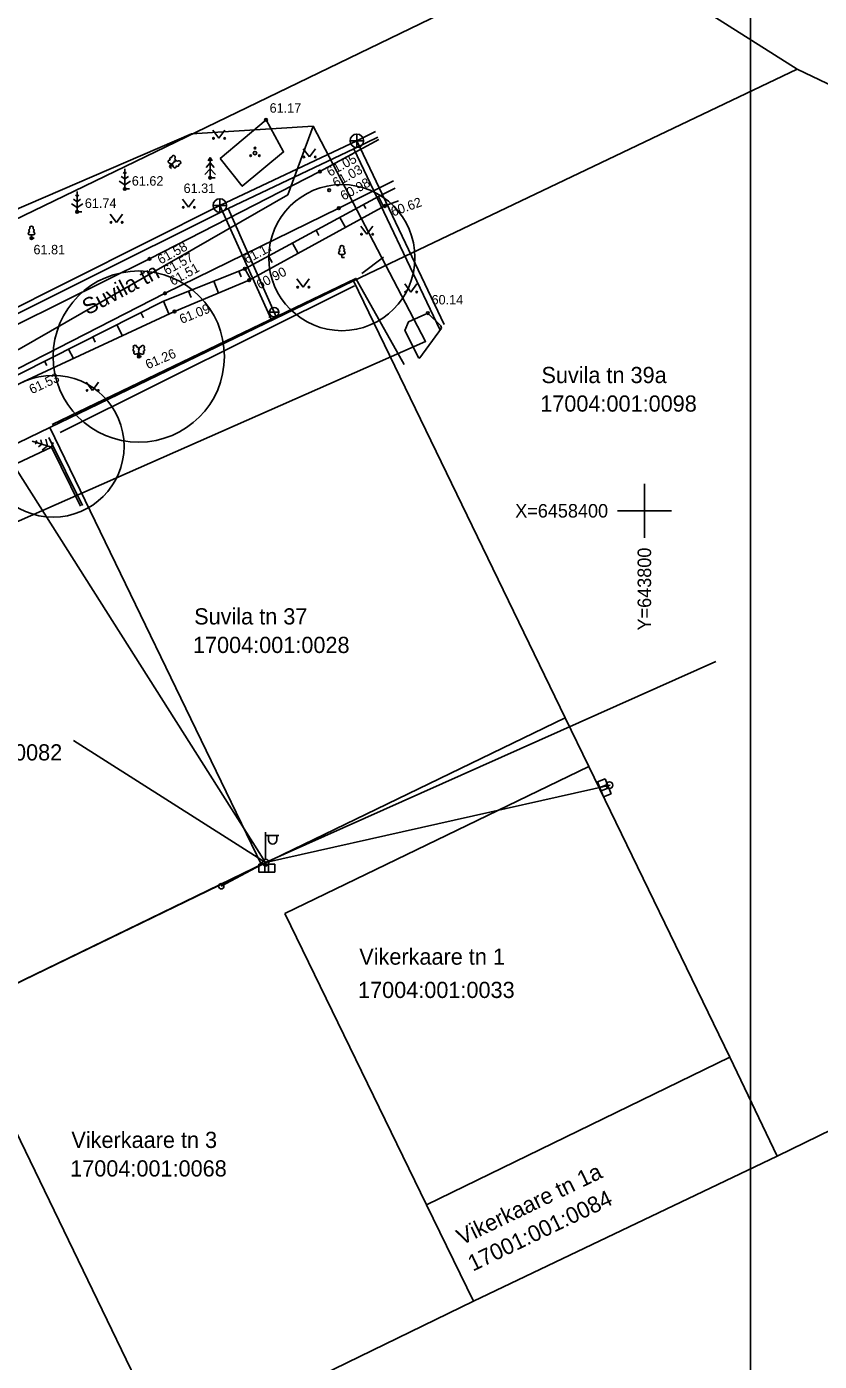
# Model space of a CAD drawing. Extents: x 643088 to 644037, y 6457937 to 6458579.
# Drawn here: x 643754.2 to 643813, y 6458337 to 6458435.9 of the extents above; entities that cross this region are included whole.
import ezdxf

# ---------------------------------------------------------------- set-up
doc = ezdxf.new("R2010")
doc.units = 0
for name, color, linetype in [('AED', 7, 'Continuous'), ('ELRAJATISMP', 7, 'Continuous'), ('HALJASTUS', 7, 'Continuous'), ('KKAEV', 7, 'Continuous'), ('KORGUS-EH2000', 7, 'Continuous'), ('KTRASS', 7, 'Continuous'), ('MOOTPIIR', 7, 'Continuous'), ('MPOHULIIN', 7, 'Continuous'), ('PIIR', 7, 'Continuous'), ('POST', 7, 'Continuous'), ('PUU', 7, 'Continuous'), ('RELJEEF', 7, 'Continuous'), ('TEE', 7, 'Continuous'), ('VKAEV', 7, 'Continuous'), ('VORK', 7, 'Continuous'), ('VORMISTUS', 7, 'Continuous'), ('VTRASS', 7, 'Continuous')]:
    doc.layers.add(name, color=color, linetype=linetype)

msp = doc.modelspace()

# ---------------------------------------------------------------- linework, layer by layer
at = {"layer": 'AED'}
for points in [[(643782.206, 6458410.834), (643778.637, 6458417.22), (643756.141, 6458406.386)], [(643741.226, 6458398.933), (643742.437, 6458398.286), (643756.087, 6458404.723), (643758.225, 6458400.333)]]:
    msp.add_lwpolyline(points, dxfattribs=at)
at = {"layer": 'ELRAJATISMP'}
for p, q in [((643797.091, 6458380.14), (643796.537, 6458379.918)), ((643797.537, 6458379.032), (643797.091, 6458380.14)), ((643796.537, 6458379.918), (643796.983, 6458378.81)), ((643797.263, 6458379.712), (643796.709, 6458379.49)), ((643797.365, 6458379.46), (643796.811, 6458379.238)), ((643796.983, 6458378.81), (643797.537, 6458379.032)), ((643772.626, 6458373.821), (643771.432, 6458373.821)), ((643771.432, 6458373.821), (643771.432, 6458373.225)), ((643771.432, 6458373.225), (643772.626, 6458373.225)), ((643771.893, 6458373.821), (643771.893, 6458373.225)), ((643772.165, 6458373.821), (643772.165, 6458373.225)), ((643772.626, 6458373.225), (643772.626, 6458373.821))]:
    msp.add_line(p, q, dxfattribs=at)
at = {"layer": 'HALJASTUS'}
for p, q in [((643768.02, 6458428.204), (643768.483, 6458427.598)), ((643768.483, 6458427.598), (643768.929, 6458428.204)), ((643774.728, 6458426.822), (643775.191, 6458426.216)), ((643775.191, 6458426.216), (643775.637, 6458426.822)), ((643765.777, 6458423.095), (643766.241, 6458422.489)), ((643766.241, 6458422.489), (643766.686, 6458423.095)), ((643760.426, 6458421.977), (643760.889, 6458421.37)), ((643760.889, 6458421.37), (643761.335, 6458421.977)), ((643778.985, 6458421.098), (643779.448, 6458420.491)), ((643779.448, 6458420.491), (643779.894, 6458421.098)), ((643779.061, 6458417.572), (643780.676, 6458418.78)), ((643778.532, 6458416.661), (643756.732, 6458405.803)), ((643774.256, 6458417.175), (643774.719, 6458416.568)), ((643774.719, 6458416.568), (643775.164, 6458417.175)), ((643782.246, 6458416.814), (643782.709, 6458416.207)), ((643782.709, 6458416.207), (643783.155, 6458416.814)), ((643758.656, 6458409.523), (643759.12, 6458408.916)), ((643759.12, 6458408.916), (643759.565, 6458409.523)), ((643755.885, 6458405.427), (643758.373, 6458400.398))]:
    msp.add_line(p, q, dxfattribs=at)
msp.add_lwpolyline([(643768.566, 6458426.112), (643770.215, 6458424.048), (643773.274, 6458426.595), (643771.971, 6458428.966)], close=True, dxfattribs=at)
for points in [[(643784.982, 6458413.54), (643784.912, 6458413.71), (643783.967, 6458414.652), (643782.533, 6458414.01), (643782.262, 6458413.348), (643783.283, 6458411.306)], [(643783.283, 6458411.306), (643783.365, 6458411.341), (643784.982, 6458413.54)]]:
    msp.add_lwpolyline(points, dxfattribs=at)
for centre in [(643768.082, 6458427.598), (643768.911, 6458427.598), (643774.79, 6458426.216), (643775.619, 6458426.216), (643765.84, 6458422.489), (643766.669, 6458422.489), (643760.488, 6458421.37), (643761.317, 6458421.37), (643779.047, 6458420.491), (643779.876, 6458420.491), (643774.318, 6458416.568), (643775.147, 6458416.568), (643782.308, 6458416.207), (643783.137, 6458416.207), (643758.719, 6458408.916), (643759.548, 6458408.916)]:
    msp.add_circle(centre, 0.055, dxfattribs=at)
at = {"layer": 'KKAEV'}
for p, q in [((643778.7, 6458426.915), (643778.7, 6458427.915)), ((643778.2, 6458427.415), (643779.2, 6458427.415)), ((643768.053, 6458422.62), (643769.053, 6458422.62)), ((643768.553, 6458422.12), (643768.553, 6458423.12))]:
    msp.add_line(p, q, dxfattribs=at)
for centre in [(643778.7, 6458427.415), (643768.553, 6458422.62)]:
    msp.add_circle(centre, 0.5, dxfattribs=at)
at = {"layer": 'KORGUS-EH2000'}
for centre in [(643771.971, 6458428.966), (643767.836, 6458424.679), (643775.963, 6458425.129), (643761.507, 6458423.844), (643776.646, 6458423.755), (643777.361, 6458422.423), (643780.779, 6458422.583), (643757.974, 6458422.153), (643754.599, 6458420.201), (643763.339, 6458418.659), (643770.406, 6458417.936), (643770.721, 6458417.08), (643764.49, 6458416.112), (643765.185, 6458414.759), (643783.967, 6458414.652), (643762.556, 6458411.428)]:
    msp.add_circle(centre, 0.1, dxfattribs=at)
at = {"layer": 'KTRASS'}
for p, q in [((643778.7, 6458427.415), (643780.08, 6458428.098)), ((643768.553, 6458422.62), (643778.7, 6458427.415)), ((643778.7, 6458427.415), (643785.171, 6458413.796)), ((643746.435, 6458411.53), (643768.553, 6458422.62)), ((643768.553, 6458422.62), (643772.361, 6458414.198))]:
    msp.add_line(p, q, dxfattribs=at)
at = {"layer": 'MOOTPIIR'}
msp.add_lwpolyline([(643648.192, 6458352.69), (643783.797, 6458412.548), (643775.455, 6458428.494), (643766.457, 6458427.936), (643753.112, 6458422.172), (643745.803, 6458417.803), (643742.566, 6458414.72), (643722.534, 6458407.808), (643710.009, 6458404.613), (643689.854, 6458394.49)], dxfattribs=at)
at = {"layer": 'MPOHULIIN'}
for points in [[(643771.933, 6458373.931), (643752.537, 6458404.531), (643734.671, 6458431.448), (643733.784, 6458433.943)], [(643757.708, 6458382.991), (643771.933, 6458373.931), (643805.295, 6458388.822)], [(643771.933, 6458373.931), (643797.457, 6458379.661)], [(643771.933, 6458373.931), (643727.569, 6458352.402), (643739.893, 6458346.323)]]:
    msp.add_lwpolyline(points, dxfattribs=at)
at = {"layer": 'PIIR'}
for points in [[(643750.22, 6458420.05), (643745.02, 6458442.75), (643745.2, 6458454.4), (643749.6, 6458463.9), (643796.21, 6458442.31)], [(643778.45, 6458417.04), (643811.32, 6458432.71), (643932.11, 6458375), (643843.81, 6458339.41), (643832.32, 6458363.15), (643809.83, 6458352.18), (643806.33, 6458359.51), (643795.88, 6458381.05), (643794.13, 6458384.65)], [(643778.45, 6458417.04), (643794.13, 6458384.65), (643771.63, 6458373.76), (643755.95, 6458406.16)], [(643755.95, 6458406.16), (643771.63, 6458373.76), (643749.13, 6458362.87), (643733.44, 6458395.27)], [(643773.37, 6458370.16), (643783.86, 6458348.57), (643787.35, 6458341.44), (643764.81, 6458330.47), (643749.13, 6458362.87), (643771.63, 6458373.76), (643794.13, 6458384.65), (643795.88, 6458381.05)], [(643773.37, 6458370.16), (643795.88, 6458381.05), (643806.33, 6458359.51), (643783.86, 6458348.57)], [(643742.31, 6458319.59), (643726.62, 6458351.99), (643749.13, 6458362.87), (643764.81, 6458330.47)], [(643787.35, 6458341.44), (643783.86, 6458348.57), (643806.33, 6458359.51), (643809.83, 6458352.18)]]:
    msp.add_lwpolyline(points, close=True, dxfattribs=at)
for points in [[(643672, 6458382.19), (643712.66, 6458401.87), (643750.22, 6458420.05), (643796.21, 6458442.31), (643811.32, 6458432.71), (643778.45, 6458417.04), (643755.95, 6458406.16), (643733.44, 6458395.27), (643710.94, 6458384.38), (643688.44, 6458373.5)], [(643697.3, 6458297.82), (643719.8, 6458308.7), (643742.31, 6458319.59), (643764.81, 6458330.47), (643787.35, 6458341.44), (643809.83, 6458352.18), (643832.32, 6458363.15), (643843.81, 6458339.41), (643932.11, 6458375), (643988.32, 6458406.19), (644008.76, 6458410.02), (644026.56, 6458407.69), (644036.69, 6458408.16), (644034.63, 6458391.51), (644030.26, 6458397.22), (644019.52, 6458400.6), (644002.78, 6458400.58), (643985.98, 6458396.39), (643948.83, 6458373.13), (643834.5, 6458327.04), (643809.94, 6458318.75), (643757.99, 6458307.46), (643667.02, 6458261.82)]]:
    msp.add_lwpolyline(points, dxfattribs=at)
at = {"layer": 'POST'}
for p, q in [((643771.933, 6458374.181), (643771.933, 6458376.181)), ((643771.933, 6458375.931), (643772.933, 6458375.931)), ((643772.159, 6458375.61), (643772.159, 6458375.931)), ((643772.772, 6458375.61), (643772.772, 6458375.931)), ((643768.657, 6458372.183), (643771.933, 6458373.931))]:
    msp.add_line(p, q, dxfattribs=at)
for centre, radius in [((643797.422, 6458379.673), 0.25), ((643771.933, 6458373.931), 0.25), ((643768.657, 6458372.183), 0.2)]:
    msp.add_circle(centre, radius, dxfattribs=at)
msp.add_arc((643772.466, 6458375.61), 0.306, 180, 0, dxfattribs=at)
at = {"layer": 'PUU'}
for p, q in [((643764.789, 6458425.769), (643765.011, 6458425.679)), ((643764.833, 6458425.496), (643764.921, 6458425.716)), ((643764.833, 6458425.496), (643765.05, 6458425.593)), ((643764.971, 6458425.365), (643764.833, 6458425.496)), ((643765.011, 6458425.679), (643765.108, 6458425.462)), ((643767.836, 6458425.779), (643767.536, 6458425.429)), ((643767.836, 6458426.179), (643767.686, 6458425.929)), ((643767.986, 6458425.929), (643767.836, 6458426.179)), ((643767.836, 6458426.179), (643767.836, 6458424.679)), ((643768.136, 6458425.429), (643767.836, 6458425.779)), ((643761.507, 6458424.594), (643761.24, 6458424.772)), ((643761.507, 6458424.994), (643761.383, 6458425.077)), ((643761.507, 6458425.344), (643761.507, 6458423.844)), ((643761.631, 6458425.077), (643761.507, 6458424.994)), ((643761.774, 6458424.772), (643761.507, 6458424.594)), ((643767.836, 6458425.329), (643767.436, 6458424.929)), ((643768.236, 6458424.929), (643767.836, 6458425.329)), ((643768.196, 6458424.679), (643767.836, 6458424.679)), ((643757.974, 6458423.653), (643757.974, 6458422.153)), ((643761.083, 6458424.433), (643761.507, 6458424.151)), ((643761.507, 6458424.151), (643761.931, 6458424.433)), ((643761.867, 6458423.844), (643761.507, 6458423.844)), ((643757.55, 6458422.742), (643757.974, 6458422.46)), ((643757.974, 6458422.903), (643757.707, 6458423.081)), ((643757.974, 6458423.303), (643757.85, 6458423.386)), ((643758.098, 6458423.386), (643757.974, 6458423.303)), ((643758.241, 6458423.081), (643757.974, 6458422.903)), ((643757.974, 6458422.46), (643758.398, 6458422.742)), ((643758.334, 6458422.153), (643757.974, 6458422.153)), ((643754.719, 6458420.439), (643754.479, 6458420.439)), ((643754.599, 6458420.201), (643754.599, 6458420.439)), ((643754.789, 6458420.201), (643754.599, 6458420.201)), ((643777.711, 6458418.997), (643777.471, 6458418.997)), ((643777.591, 6458418.759), (643777.591, 6458418.997)), ((643777.781, 6458418.759), (643777.591, 6458418.759)), ((643762.326, 6458411.596), (643762.549, 6458411.683)), ((643762.546, 6458411.428), (643762.459, 6458411.648)), ((643762.546, 6458411.428), (643762.636, 6458411.648)), ((643762.549, 6458411.683), (643762.769, 6458411.593)), ((643762.736, 6458411.428), (643762.546, 6458411.428)), ((643754.655, 6458405.169), (643756.087, 6458404.723)), ((643754.989, 6458405.065), (643754.873, 6458404.971)), ((643754.947, 6458405.208), (643754.989, 6458405.065)), ((643755.371, 6458404.946), (643755.122, 6458404.744)), ((643755.28, 6458405.253), (643755.371, 6458404.946)), ((643755.398, 6458404.493), (643755.794, 6458404.814)), ((643755.794, 6458404.814), (643755.65, 6458405.303)), ((643756.194, 6458405.067), (643756.087, 6458404.723))]:
    msp.add_line(p, q, dxfattribs=at)
for points in [[(643775.455, 6458428.494), (643773.591, 6458423.411), (643753.697, 6458411.983), (643744.97, 6458408.375), (643739.52, 6458414.361)], [(643765.181, 6458425.858), (643765.148, 6458425.838), (643765.141, 6458425.831), (643765.135, 6458425.816), (643765.13, 6458425.797), (643765.125, 6458425.788), (643765.107, 6458425.78), (643765.081, 6458425.771), (643765.071, 6458425.763), (643765.067, 6458425.756), (643765.061, 6458425.742), (643765.052, 6458425.708), (643765.047, 6458425.699), (643765.039, 6458425.694), (643765.021, 6458425.686), (643765.011, 6458425.679)], [(643762.549, 6458411.931), (643762.539, 6458411.893), (643762.539, 6458411.883), (643762.544, 6458411.868), (643762.554, 6458411.851), (643762.556, 6458411.841), (643762.549, 6458411.823), (643762.536, 6458411.798), (643762.534, 6458411.786), (643762.536, 6458411.778), (643762.541, 6458411.763), (643762.559, 6458411.733), (643762.561, 6458411.723), (643762.559, 6458411.713), (643762.551, 6458411.696), (643762.549, 6458411.683)]]:
    msp.add_lwpolyline(points, dxfattribs=at)
for centre, radius in [((643771.155, 6458426.5), 0.125), ((643771.155, 6458426.875), 0.0625), ((643770.83, 6458426.312), 0.0625), ((643771.48, 6458426.312), 0.0625), ((643777.591, 6458418.759), 5.414), ((643762.546, 6458411.428), 6.343), ((643756.201, 6458404.78), 5.254)]:
    msp.add_circle(centre, radius, dxfattribs=at)
for centre, radius, start, end in [((643764.835, 6458425.88), 0.119, 67.87727, 247.8762), ((643764.951, 6458426.077), 0.112, 67.80625, 230.87452), ((643765.119, 6458426.2), 0.128, 67.87853, 188.89315), ((643765.216, 6458425.511), 0.119, 203.99245, 23.99138), ((643765.154, 6458425.994), 0.112, 264.87996, 67.9483), ((643765.099, 6458425.772), 0.119, 23.14135, 67.87733), ((643765.119, 6458426.2), 0.128, 306.86139, 67.87601), ((643765.32, 6458425.833), 0.112, 24.07744, 186.88846), ((643765.409, 6458425.632), 0.112, 220.99413, 24.0624), ((643765.527, 6458425.805), 0.128, 23.99264, 145.00726), ((643765.527, 6458425.805), 0.128, 262.9755, 23.99012), ((643754.48, 6458420.557), 0.119, 90.0016, 269.3953), ((643754.514, 6458420.787), 0.116, 109.02174, 253.14154), ((643754.599, 6458420.961), 0.138, 332.5799, 207.4201), ((643754.684, 6458420.787), 0.116, 286.85082, 70.98591), ((643754.718, 6458420.557), 0.119, 270.6047, 89.9984), ((643777.591, 6458419.519), 0.138, 332.5799, 207.4201), ((643777.472, 6458419.115), 0.119, 90.0016, 269.3953), ((643777.506, 6458419.345), 0.116, 109.02174, 253.14154), ((643777.676, 6458419.345), 0.116, 286.85082, 70.98591), ((643777.71, 6458419.115), 0.119, 270.6047, 89.9984), ((643762.231, 6458411.929), 0.112, 111.43041, 274.49868), ((643762.267, 6458412.135), 0.128, 111.50269, 232.51731), ((643762.283, 6458411.707), 0.119, 111.50143, 291.50036), ((643762.267, 6458412.135), 0.128, 350.48556, 111.50017), ((643762.435, 6458412.01), 0.112, 308.50412, 111.57247), ((643762.548, 6458411.812), 0.119, 66.76552, 111.50149), ((643762.666, 6458412.008), 0.112, 67.7016, 230.51262), ((643762.835, 6458412.131), 0.128, 67.6168, 188.63142), ((643762.813, 6458411.703), 0.119, 247.61661, 67.61554), ((643762.869, 6458411.924), 0.112, 264.6183, 67.68657), ((643762.835, 6458412.131), 0.128, 306.59966, 67.61428)]:
    msp.add_arc(centre, radius, start, end, dxfattribs=at)
at = {"layer": 'RELJEEF'}
for p, q in [((643779.202, 6458422.693), (643779.36, 6458422.402)), ((643780.315, 6458423.295), (643780.687, 6458422.548)), ((643777.443, 6458421.742), (643777.853, 6458420.982)), ((643775.684, 6458420.79), (643775.891, 6458420.406)), ((643773.924, 6458419.839), (643774.344, 6458419.062)), ((643772.165, 6458418.887), (643772.43, 6458418.398)), ((643769.955, 6458417.756), (643770.125, 6458417.329)), ((643770.406, 6458417.936), (643770.842, 6458417.131)), ((643768.097, 6458417.016), (643768.451, 6458416.128)), ((643766.239, 6458416.276), (643766.423, 6458415.815)), ((643762.704, 6458414.688), (643762.906, 6458414.288)), ((643764.381, 6458415.536), (643764.761, 6458414.581)), ((643760.919, 6458413.785), (643761.332, 6458412.969)), ((643759.134, 6458412.883), (643759.326, 6458412.504)), ((643757.35, 6458411.98), (643757.702, 6458411.283)), ((643755.565, 6458411.078), (643755.726, 6458410.759))]:
    msp.add_line(p, q, dxfattribs=at)
for points in [[(643740.074, 6458401.847), (643739.893, 6458403.191), (643745.755, 6458406.296), (643753.78, 6458410.175), (643764.381, 6458415.536), (643770.406, 6458417.936), (643780.315, 6458423.295), (643781.55, 6458423.91)], [(643781.793, 6458422.963), (643780.779, 6458422.583), (643770.721, 6458417.08), (643765.185, 6458414.759), (643753.981, 6458409.554), (643746.107, 6458405.602), (643740.353, 6458402.579), (643740.074, 6458401.847)]]:
    msp.add_lwpolyline(points, dxfattribs=at)
at = {"layer": 'TEE'}
for points in [[(643710.833, 6458405.131), (643711.72, 6458398.379), (643712.155, 6458396.621), (643715.908, 6458395.255), (643725.57, 6458400.233), (643738.516, 6458406.356), (643750.179, 6458412.143), (643763.339, 6458418.659), (643775.963, 6458425.129), (643780.323, 6458427.515)], [(643781.412, 6458424.449), (643777.361, 6458422.423), (643764.49, 6458416.112), (643751.616, 6458409.536), (643739.893, 6458403.441), (643727.156, 6458397.172), (643713.006, 6458390.167), (643703.84, 6458386.003)]]:
    msp.add_lwpolyline(points, dxfattribs=at)
at = {"layer": 'VKAEV'}
for p, q in [((643772.217, 6458414.713), (643772.917, 6458414.713)), ((643772.32, 6458414.465), (643772.18, 6458414.326)), ((643772.815, 6458414.466), (643772.955, 6458414.326))]:
    msp.add_line(p, q, dxfattribs=at)
msp.add_circle((643772.567, 6458414.713), 0.35, dxfattribs=at)
at = {"layer": 'VORK'}
for p, q in [((643800, 6458402), (643800, 6458398)), ((643798, 6458400), (643802, 6458400))]:
    msp.add_line(p, q, dxfattribs=at)
at = {"layer": 'VORMISTUS'}
msp.add_line((643807.868, 6458078.694), (643807.868, 6458490.694), dxfattribs=at)
at = {"layer": 'VTRASS'}
for points in [[(643780.251, 6458427.689), (643778.486, 6458426.816)], [(643636.006, 6458353.715), (643642.236, 6458362.974), (643642.744, 6458363.371), (643643.076, 6458363.519), (643660.14, 6458371.125), (643667.106, 6458374.206), (643667.24, 6458374.265), (643667.499, 6458374.348), (643667.652, 6458374.416), (643703.029, 6458390.18), (643703.311, 6458390.306), (643728.1, 6458401.804), (643736.708, 6458406.196), (643747.063, 6458411.37), (643769.161, 6458422.41), (643778.486, 6458426.816), (643784.868, 6458413.385)], [(643769.161, 6458422.41), (643772.567, 6458414.713), (643772.719, 6458414.37)]]:
    msp.add_lwpolyline(points, dxfattribs=at)

# ---------------------------------------------------------------- texts
at = {"layer": 'KORGUS-EH2000'}
for s, p in [('61.17', (643772.239, 6458429.497)), ('61.62', (643762.029, 6458424.093)), ('61.31', (643765.866, 6458423.548)), ('61.74', (643758.55, 6458422.443)), ('61.81', (643754.746, 6458419.003)), ('60.14', (643784.235, 6458415.29))]:
    msp.add_text(s, height=0.7, dxfattribs=at).set_placement(p)
for s, rotation, p in [('61.05', 28.7732, (643776.71, 6458424.743)), ('61.03', 28.7732, (643777.143, 6458423.941)), ('60.98', 28.7732, (643777.716, 6458422.972)), ('60.62', 19.77056, (643781.377, 6458421.8)), ('61.58', 28.7732, (643764.17, 6458418.24)), ('61.17', 27.9745, (643770.551, 6458418.28)), ('61.57', 28.7732, (643764.613, 6458417.443)), ('61.51', 28.7732, (643765.062, 6458416.658)), ('60.90', 27.9745, (643771.496, 6458416.394)), ('61.09', 21.95249, (643765.729, 6458413.842)), ('61.26', 23.02984, (643763.22, 6458410.48)), ('61.53', 24.93298, (643754.622, 6458408.63))]:
    msp.add_text(s, height=0.7, rotation=rotation, dxfattribs=at).set_placement(p)
at = {"layer": 'PIIR'}
for s, p in [('Suvila tn 39a', (643792.377, 6458409.46)), ('17004:001:0098', (643792.285, 6458407.346)), ('Suvila tn 37', (643766.65, 6458391.576)), ('17004:001:0028', (643766.558, 6458389.462)), ('17004:001:0082', (643745.273, 6458381.5)), ('Vikerkaare tn 1', (643778.881, 6458366.367)), ('17004:001:0033', (643778.789, 6458363.899)), ('Vikerkaare tn 3', (643757.555, 6458352.787)), ('17004:001:0068', (643757.463, 6458350.673))]:
    msp.add_text(s, height=1.2, dxfattribs=at).set_placement(p)
for s, p in [('Vikerkaare tn 1a', (643786.461, 6458345.561)), ('17001:001:0084', (643787.293, 6458343.616))]:
    msp.add_text(s, height=1.2, rotation=25.65184, dxfattribs=at).set_placement(p)
at = {"layer": 'TEE'}
msp.add_text('Suvila tn', height=1.2, rotation=27.70509, dxfattribs=at).set_placement((643758.752, 6458414.467))
at = {"layer": 'VORK'}
msp.add_text('X=6458400     ', height=1, dxfattribs=at).set_placement((643790.434, 6458399.5))
msp.add_text('Y=643800     ', height=1, rotation=90, dxfattribs=at).set_placement((643800.5, 6458391.134))

doc.saveas('drawing.dxf')
